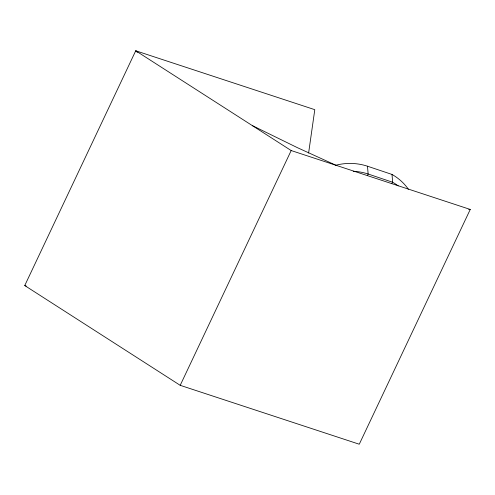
<?xml version="1.0" encoding="UTF-8"?>
<svg xmlns="http://www.w3.org/2000/svg" width="495" height="495" viewBox="0 0 495 495"><rect width="100%" height="100%" fill="white"/><g stroke="black" fill="none" stroke-linecap="round" stroke-linejoin="round"><path stroke-width="0.74" d="M308.602 153.079L314.795 109.673L135.729 50.775L24.75 285.553L180.205 385.327L359.271 444.225L470.25 209.447L291.184 150.548L135.729 50.775L137.4 52.377M367.686 175.162L368.138 174.011L367.494 166.215A52.365 48.572 -4.7 0 0 336.161 165.151M180.205 385.327L291.184 150.548M391.96 183.286L392.646 182.247L392.009 174.444L367.494 166.215M468.722 209.62L470.25 209.447M24.75 285.553L26.216 286.042M335.95 165.268L297.384 147.659L252.32 125.6M353.232 171.276A52.365 48.572 -4.7 0 1 368.138 174.011L392.646 182.247A52.365 48.572 -4.7 0 1 398.197 185.879M392.009 174.444A52.365 48.572 -4.7 0 1 408.381 189.251"/></g></svg>
